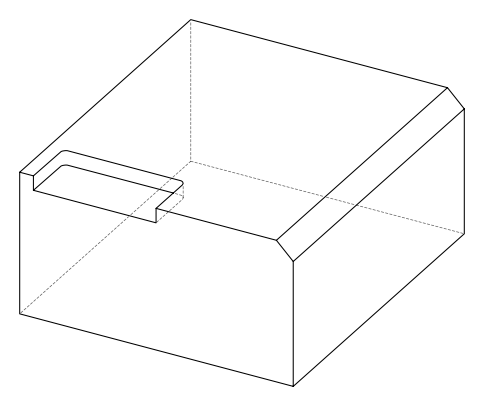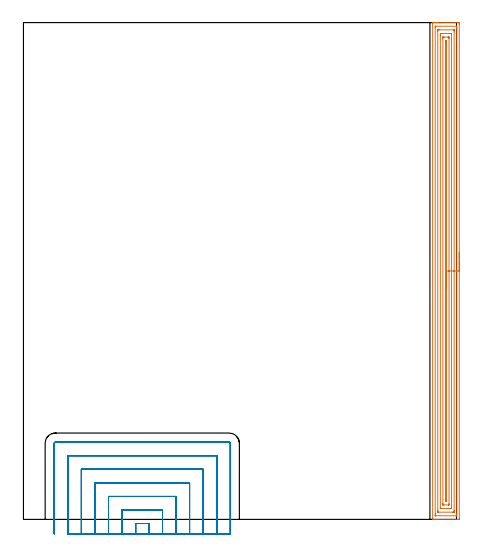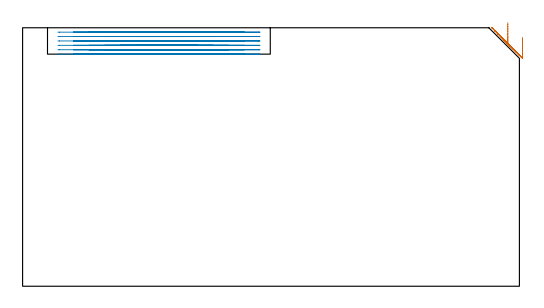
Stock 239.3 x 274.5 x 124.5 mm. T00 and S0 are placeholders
(PLAN: 2 operations, 1 tool changes, 30.6 min)
(1 AREA_MILL | FG_CHAMFER_SURFACE | UGT0205_001 | 13.38 min | 29653 mm3)
(2 MILL_SLOT | SLOT_PARTIAL_RECTANGULAR | UGT0201_015 | Follow Part, ap 2.5, ae 75% | 17.19 min | 64837 mm3)
(TOOL UGT0205_001 | Chamfer Mill 20 x 3 x 45 deg. | D20 FL50 Z2)
(TOOL UGT0201_015 | End mill 10 mm | D10 FL13 Z4)
(OP 1 AREA_MILL)
G17 G21 G94 G90
T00 M6
G54
G17 G0 G90 X240.8 Y147.25 S1061 M3
G43 Z134.5 H0
Z119.8
G94 G1 Y147.212 Z118.928 F250.
Y147.098 Z118.063
Y146.909 Z117.212
Y146.647 Z116.38
Y146.313 Z115.574
Y145.91 Z114.8
Y145.441 Z114.064
Y144.91 Z113.372
Y144.321 Z112.729
Y143.678 Z112.14
Y142.986 Z111.608
Y142.25 Z111.14
Y141.476 Z110.737
Y140.67 Z110.403
Y139.838 Z110.141
Y138.986 Z109.952
Y138.122 Z109.838
Y137.25 Z109.8
Y0.614
X240.798 Y0.255 Z109.801
X240.793 Y0.01 Z109.804
X240.446 Y0. Z110.151
X229.078 Z121.516
X228.531 Z122.066
X228.203 Z122.393
X227.656 Z122.94
X227.329 Z123.266
X226.365 Z124.234
X226.232 Z124.36
X226.159 Z124.432
X226.103 Y0.01 Z124.488
X226.1 Y0.167 Z124.5
Y274.333
X226.103 Y274.49 Z124.488
X226.158 Y274.497 Z124.433
X226.232 Y274.499 Z124.36
X226.365 Y274.5 Z124.234
X226.673 Z123.926
X227.329 Z123.266
X228.531 Z122.066
X229.078 Z121.516
X240.173 Z110.425
X240.446 Y274.497 Z110.151
X240.793 Y274.49 Z109.804
X240.798 Y274.245 Z109.801
X240.8 Y273.886 Z109.8
Y273.525
Y137.25
X239.386 Z111.214
X239.385 Y2.59 Z111.215
X239.384 Y2.4 Z111.216
X239.38 Y2.049 Z111.22
X239.379 Y2.014 Z111.221
X239.323 Y2.009 Z111.277
X239.219 Y2.004 Z111.381
X239.088 Y2.001 Z111.512
X227.719 Z122.881
X227.567 Y2.007 Z123.033
X227.538 Y2.01 Z123.062
X227.521 Y2.018 Z123.079
X227.519 Y2.052 Z123.081
X227.516 Y2.209 Z123.084
X227.515 Y2.4 Z123.085
X227.514 Y3.103 Z123.086
X227.515 Y271.91 Z123.085
X227.516 Y272.1 Z123.084
X227.52 Y272.451 Z123.08
X227.521 Y272.486 Z123.079
X227.577 Y272.491 Z123.023
X227.681 Y272.496 Z122.919
X227.812 Y272.499 Z122.788
X239.181 Z111.419
X239.333 Y272.493 Z111.267
X239.362 Y272.49 Z111.238
X239.379 Y272.482 Z111.221
X239.381 Y272.448 Z111.219
X239.384 Y272.291 Z111.216
X239.385 Y272.1 Z111.215
X239.386 Y271.397 Z111.214
Y137.25
X237.972 Z112.628
Y4.927
X237.97 Y4.186 Z112.63
X237.967 Y4.038 Z112.633
X237.965 Y4.018 Z112.635
X237.957 Y4.01 Z112.643
X237.913 Y4.006 Z112.687
X237.823 Y4.003 Z112.777
X237.13 Y4. Z113.47
X229.078 Y4.001 Z121.522
X229.017 Y4.002 Z121.583
X228.969 Y4.006 Z121.631
X228.941 Y4.009 Z121.659
X228.935 Y4.036 Z121.665
X228.932 Y4.186 Z121.668
X228.93 Y4.337 Z121.67
X228.929 Y5.079 Z121.671
Y269.573
X228.93 Y270.314 Z121.67
X228.933 Y270.462 Z121.667
X228.935 Y270.482 Z121.665
X228.943 Y270.49 Z121.657
X228.987 Y270.494 Z121.613
X229.078 Y270.497 Z121.522
X229.77 Y270.5 Z120.83
X237.823 Y270.499 Z112.777
X237.883 Y270.498 Z112.717
X237.931 Y270.494 Z112.669
X237.959 Y270.491 Z112.641
X237.965 Y270.464 Z112.635
X237.968 Y270.314 Z112.632
X237.97 Y270.163 Z112.63
X237.972 Y269.421 Z112.628
Y137.25
X236.557 Z114.043
Y6.865
X236.556 Y6.372 Z114.044
X236.554 Y6.206 Z114.046
X236.55 Y6.076 Z114.05
X236.544 Y6.01 Z114.056
X236.046 Y6. Z114.554
X230.799 Z119.801
X230.409 Y6.007 Z120.191
X230.361 Y6.01 Z120.239
X230.349 Y6.015 Z120.251
X230.347 Y6.029 Z120.253
X230.344 Y6.084 Z120.256
X230.343 Y6.137 Z120.257
Y6.466
Y267.635
X230.344 Y268.128 Z120.256
X230.346 Y268.293 Z120.254
X230.35 Y268.424 Z120.25
X230.356 Y268.49 Z120.244
X230.854 Y268.5 Z119.746
X236.101 Z114.499
X236.491 Y268.493 Z114.109
X236.539 Y268.49 Z114.061
X236.551 Y268.485 Z114.049
X236.553 Y268.47 Z114.047
X236.556 Y268.416 Z114.044
X236.557 Y268.363 Z114.043
Y268.034
Y137.25
X235.143 Z115.457
Y8.651
X235.14 Y8.233 Z115.46
X235.136 Y8.026 Z115.464
X235.135 Y8.01 Z115.465
X235.109 Y8.007 Z115.491
X235.053 Y8.003 Z115.547
X234.962 Y8. Z115.638
X232.339 Z118.261
X231.857 Y8.002 Z118.743
X231.807 Y8.005 Z118.793
X231.773 Y8.01 Z118.827
X231.763 Y8.016 Z118.837
X231.762 Y8.033 Z118.838
X231.759 Y8.22 Z118.841
X231.757 Y8.594 Z118.843
Y8.651
Y265.849
X231.76 Y266.267 Z118.84
X231.764 Y266.474 Z118.836
X231.766 Y266.49 Z118.834
X231.791 Y266.493 Z118.809
X231.847 Y266.497 Z118.753
X231.938 Y266.5 Z118.662
X232.576 Z118.024
X234.561 Z116.039
X235.043 Y266.498 Z115.557
X235.093 Y266.495 Z115.507
X235.128 Y266.49 Z115.472
X235.137 Y266.484 Z115.463
X235.138 Y266.467 Z115.462
X235.141 Y266.28 Z115.459
X235.143 Y265.906 Z115.457
Y265.849
Y137.25
X233.729 Z116.871
Y11.046
X233.727 Y10.437 Z116.873
X233.725 Y10.156 Z116.875
X233.722 Y10.059 Z116.878
X233.712 Y10.01 Z116.888
X233.664 Y10.008 Z116.936
X233.45 Y10.003 Z117.15
X233.307 Z117.293
X233.194 Y10.008 Z117.406
X233.181 Y10.01 Z117.419
X233.178 Y10.023 Z117.422
X233.174 Y10.071 Z117.426
X233.172 Y10.152 Z117.428
X233.171 Y10.437 Z117.429
Y10.722
Y263.454
X233.173 Y264.063 Z117.427
X233.175 Y264.343 Z117.425
X233.178 Y264.441 Z117.422
X233.188 Y264.49 Z117.412
X233.236 Y264.492 Z117.364
X233.45 Y264.497 Z117.15
X233.593 Z117.007
X233.706 Y264.492 Z116.894
X233.719 Y264.49 Z116.881
X233.722 Y264.476 Z116.878
X233.726 Y264.429 Z116.874
X233.728 Y264.347 Z116.872
X233.729 Y264.063 Z116.871
Y263.778
Y137.25
Y136.378 Z116.909
Y135.513 Z117.023
Y134.662 Z117.212
Y133.83 Z117.474
Y133.024 Z117.808
Y132.25 Z118.211
Y131.514 Z118.68
Y130.822 Z119.211
Y130.179 Z119.8
Y129.59 Z120.443
Y129.058 Z121.135
Y128.59 Z121.871
Y128.187 Z122.645
Y127.853 Z123.451
Y127.591 Z124.283
Y127.402 Z125.135
Y127.288 Z125.999
Y127.25 Z126.871
G0 Z134.5
M5
M2
(OP 2 MILL_SLOT)
G17 G21 G94 G90
T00 M6
G54
G17 G0 G90 X69.3 Y-8. S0 M3
G43 Z134.5 H0
Z122.383
G94 G1 Y-5. F250.
Y-2.3 F500.
X62.
Y-5.
Y-8. F250.
X76.8
Y-5.
Y5.2 F500.
X54.5
Y-5.
Y-8. F250.
X84.3
Y-5.
Y12.7 F500.
X47.
Y-5.
Y-8. F250.
X91.8
Y-5.
Y20.2 F500.
X39.5
Y-5.
Y-8. F250.
X99.3
Y-5.
Y27.7 F500.
X32.
Y-5.
Y-8. F250.
X106.8
Y-5.
Y35.2 F500.
X24.5
Y-5.
Y-8. F250.
X114.3
Y-5.
Y42. F500.
G3 X113.6 Y42.7 R0.7
G1 X17.7
G3 X17. Y42. R0.7
G1 Y-5.
Y-8. F250.
G0 X69.3 Z120.267
G1 Y-5.
Y-2.3 F500.
X62.
Y-5.
Y-8. F250.
X76.8
Y-5.
Y5.2 F500.
X54.5
Y-5.
Y-8. F250.
X84.3
Y-5.
Y12.7 F500.
X47.
Y-5.
Y-8. F250.
X91.8
Y-5.
Y20.2 F500.
X39.5
Y-5.
Y-8. F250.
X99.3
Y-5.
Y27.7 F500.
X32.
Y-5.
Y-8. F250.
X106.8
Y-5.
Y35.2 F500.
X24.5
Y-5.
Y-8. F250.
X114.3
Y-5.
Y42. F500.
G3 X113.6 Y42.7 R0.7
G1 X17.7
G3 X17. Y42. R0.7
G1 Y-5.
Y-8. F250.
G0 X69.3 Z118.15
G1 Y-5.
Y-2.3 F500.
X62.
Y-5.
Y-8. F250.
X76.8
Y-5.
Y5.2 F500.
X54.5
Y-5.
Y-8. F250.
X84.3
Y-5.
Y12.7 F500.
X47.
Y-5.
Y-8. F250.
X91.8
Y-5.
Y20.2 F500.
X39.5
Y-5.
Y-8. F250.
X99.3
Y-5.
Y27.7 F500.
X32.
Y-5.
Y-8. F250.
X106.8
Y-5.
Y35.2 F500.
X24.5
Y-5.
Y-8. F250.
X114.3
Y-5.
Y42. F500.
G3 X113.6 Y42.7 R0.7
G1 X17.7
G3 X17. Y42. R0.7
G1 Y-5.
Y-8. F250.
G0 X69.3 Z116.033
G1 Y-5.
Y-2.3 F500.
X62.
Y-5.
Y-8. F250.
X76.8
Y-5.
Y5.2 F500.
X54.5
Y-5.
Y-8. F250.
X84.3
Y-5.
Y12.7 F500.
X47.
Y-5.
Y-8. F250.
X91.8
Y-5.
Y20.2 F500.
X39.5
Y-5.
Y-8. F250.
X99.3
Y-5.
Y27.7 F500.
X32.
Y-5.
Y-8. F250.
X106.8
Y-5.
Y35.2 F500.
X24.5
Y-5.
Y-8. F250.
X114.3
Y-5.
Y42. F500.
G3 X113.6 Y42.7 R0.7
G1 X17.7
G3 X17. Y42. R0.7
G1 Y-5.
Y-8. F250.
G0 X69.3 Z113.917
G1 Y-5.
Y-2.3 F500.
X62.
Y-5.
Y-8. F250.
X76.8
Y-5.
Y5.2 F500.
X54.5
Y-5.
Y-8. F250.
X84.3
Y-5.
Y12.7 F500.
X47.
Y-5.
Y-8. F250.
X91.8
Y-5.
Y20.2 F500.
X39.5
Y-5.
Y-8. F250.
X99.3
Y-5.
Y27.7 F500.
X32.
Y-5.
Y-8. F250.
X106.8
Y-5.
Y35.2 F500.
X24.5
Y-5.
Y-8. F250.
X114.3
Y-5.
Y42. F500.
G3 X113.6 Y42.7 R0.7
G1 X17.7
G3 X17. Y42. R0.7
G1 Y-5.
Y-8. F250.
G0 X69.3 Z111.8
G1 Y-5.
Y-2.3 F500.
X62.
Y-5.
Y-8. F250.
X76.8
Y-5.
Y5.2 F500.
X54.5
Y-5.
Y-8. F250.
X84.3
Y-5.
Y12.7 F500.
X47.
Y-5.
Y-8. F250.
X91.8
Y-5.
Y20.2 F500.
X39.5
Y-5.
Y-8. F250.
X99.3
Y-5.
Y27.7 F500.
X32.
Y-5.
Y-8. F250.
X106.8
Y-5.
Y35.2 F500.
X24.5
Y-5.
Y-8. F250.
X114.3
Y-5.
Y42. F500.
G3 X113.6 Y42.7 R0.7
G1 X17.7
G3 X17. Y42. R0.7
G1 Y-5.
Y-8. F250.
G0 Z134.5
M5
M2
